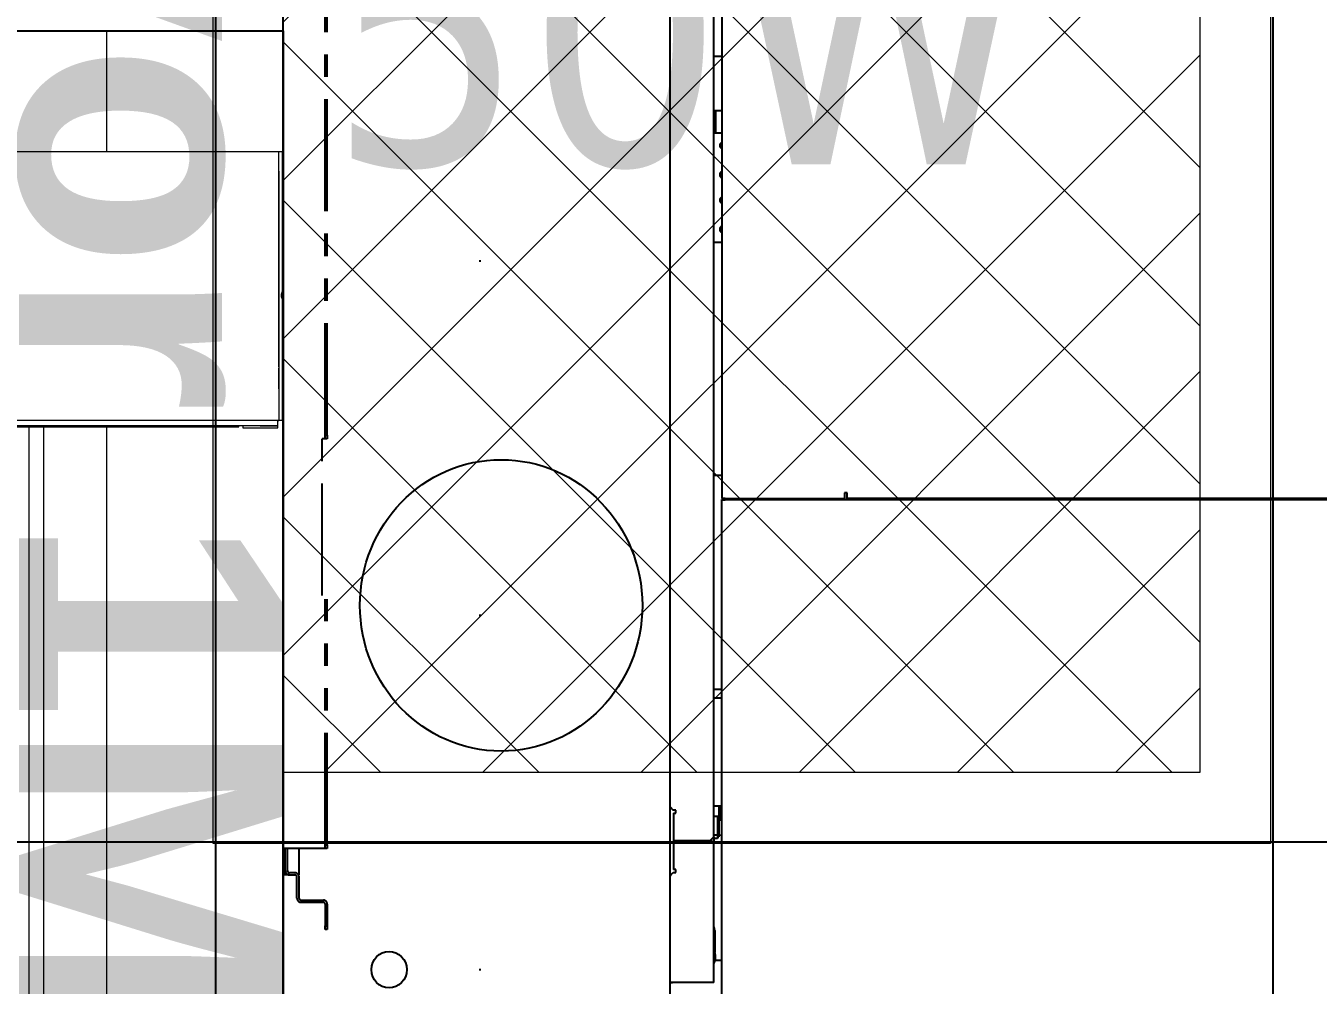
# Model space of a CAD drawing. Header units: centimetres. Extents: x 405564 to 502064, y 46284 to 60634.
# Drawn here: x 454589 to 454662.3, y 54074.4 to 54128.8 of the extents above; entities that cross this region are included whole.
import ezdxf
from ezdxf import colors
from ezdxf.entities.mleader import LeaderData, LeaderLine
from ezdxf.math import Vec2, Vec3
from ezdxf.xclip import XClip

# ---------------------------------------------------------------- set-up
doc = ezdxf.new("R2010")
doc.units = ezdxf.units.CM
doc.header["$XCLIPFRAME"] = 0
for name, pattern in [('3+1_3b$0$DASHED', [0.25, 0.125, -0.125]), ('ACAD_ISO07W100', [3, 0, -3]), ('DOT', [0.25, 0, -0.25]), ('SLD-2点鎖線', [12.7, 6.35, -1.27, 1.27, -1.27, 1.27, -1.27]), ('SLD-実線', [0])]:
    doc.linetypes.add(name, pattern=pattern)
for name, color, linetype in [('---___EB_draft03_cihazlar', 8, 'Continuous'), ('0-KRCN-ASMATAVAN-130426', 8, 'Continuous'), ('AS_DOS_TERAS_UST', 8, 'ACAD_ISO07W100'), ('AS_DUV', 8, 'Continuous'), ('AS_PYZ_BINA', 8, 'Continuous')]:
    doc.layers.add(name, color=color, linetype=linetype)
for name, color, linetype, lineweight in [('0-KRCN-AYDINLATMA-130426', 8, 'Continuous', 9), ('0-KRCN-MİMARİ-220526', 8, 'Continuous', 9), ('OL_Ic', 8, 'Continuous', 9)]:
    doc.layers.add(name, color=color, linetype=linetype, lineweight=lineweight)
doc.styles.add('Kalin02', font='arialbd.ttf')
doc.styles.add('Normal_ITL', font='swissi.ttf')
doc.styles.add('TAHOMA', font='tahoma.ttf')

# ---------------------------------------------------------------- blocks, each defined once
blk = doc.blocks.new('50W 60x60 cm  SIVA ALTI LED ARMATÜR')
at = {"layer": '0-KRCN-AYDINLATMA-130426'}
h = blk.add_hatch(dxfattribs=at)
h.set_pattern_fill('ANSI37', color=256, scale=0.2)
h.paths.add_polyline_path([(-2.6, 2.5943), (2.6, 2.5943), (2.6, -2.6057), (-2.6, -2.6057)])
for points in [[(-3, 2.9943), (3, 2.9943), (3, -3.007), (-3, -3.007)], [(-2.6, 2.5943), (2.6, 2.5943), (2.6, -2.6057), (-2.6, -2.6057)]]:
    blk.add_lwpolyline(points, close=True, dxfattribs=at)
at = {"layer": '0-KRCN-AYDINLATMA-130426', "insert": (-2.35, 2.3443), "char_height": 1.5, "attachment_point": 1, "style": 'TAHOMA'}
blk.add_mtext_dynamic_manual_height_columns('{\\fTahoma|b0|i0|c162|p34;50W}', width=1.5, gutter_width=1.25, heights=[0], dxfattribs=at)
blk = doc.blocks.new('G$C27E741DA')
at = {"layer": '0-KRCN-AYDINLATMA-130426', "xscale": 10, "yscale": 10, "zscale": 10}
blk.add_blockref('50W 60x60 cm  SIVA ALTI LED ARMATÜR', (16565.532, 6978.525), dxfattribs=at)
blk = doc.blocks.new('Conveyor1M')
at = {"layer": '---___EB_draft03_cihazlar', "linetype": 'Continuous', "lineweight": 15}
for p, q in [((276570.094, -40661.165), (276570.094, -40561.665)), ((276571.194, -40561.665), (276570.094, -40561.665)), ((276570.095, -40561.486), (276570.096, -40561.465)), ((276570.095, -40561.665), (276570.095, -40561.486)), ((276570.096, -40561.465), (276571.195, -40561.465)), ((276582.309, -40561.665), (276571.194, -40561.665)), ((276571.195, -40561.465), (276578.043, -40561.465)), ((276571.195, -40561.665), (276585.345, -40561.665)), ((276578.447, -40561.465), (276578.043, -40561.465)), ((276578.447, -40561.465), (276585.345, -40561.465)), ((276583.544, -40561.665), (276582.38, -40561.665)), ((276583.594, -40561.665), (276585.244, -40561.665)), ((276585.344, -40561.665), (276585.344, -40661.165)), ((276585.644, -40561.715), (276585.344, -40561.715)), ((276585.345, -40561.465), (276585.345, -40561.665)), ((276585.345, -40561.715), (276585.345, -40561.665)), ((276585.764, -40561.715), (276585.644, -40561.715)), ((276585.644, -40561.715), (276585.644, -40562.715)), ((276585.644, -40562.719), (276585.644, -40561.715)), ((276585.764, -40563.715), (276585.764, -40561.715)), ((276585.644, -40562.715), (276585.644, -40610.365)), ((276585.644, -40563.715), (276585.764, -40563.715)), ((276585.644, -40563.94), (276585.664, -40563.94)), ((276585.664, -40609.14), (276585.664, -40563.94)), ((276585.714, -40563.94), (276585.664, -40563.94)), ((276585.714, -40609.14), (276585.714, -40563.94)), ((276585.664, -40564.04), (276585.644, -40564.04)), ((276563.244, -40651.415), (276563.244, -40571.415)), ((276567.304, -40571.415), (276563.244, -40571.415)), ((276570.094, -40571.415), (276567.304, -40571.415)), ((276630.974, -40571.415), (276585.714, -40571.415)), ((276630.974, -40575.005), (276585.714, -40575.005)), ((276630.974, -40575.825), (276585.714, -40575.825))]:
    blk.add_line(p, q, dxfattribs=at)
at = {"layer": '---___EB_draft03_cihazlar', "color": 1, "linetype": '3+1_3b$0$DASHED', "ltscale": 150}
blk.add_lwpolyline([(276488.244, -40561.415), (276724.244, -40561.415), (276724.244, -40661.415), (276488.244, -40661.415), (276488.244, -40561.415)], dxfattribs=at)
at = {"layer": '---___EB_draft03_cihazlar', "color": 1}
blk.add_lwpolyline([(276563.244, -40561.415), (276649.244, -40561.415), (276649.244, -40661.415), (276563.244, -40661.415), (276563.244, -40561.415)], dxfattribs=at)
at = {"layer": '---___EB_draft03_cihazlar', "linetype": 'Continuous', "lineweight": 15}
for points, knots in [([(276570.095, -40561.511), (276570.095, -40561.511), (276570.095, -40561.522), (276570.095, -40561.494), (276570.095, -40561.468), (276570.095, -40561.465)], [0, 0, 0, 0, 0.052266, 0.883064, 1, 1, 1, 1]), ([(276578.447, -40561.465), (276578.426, -40561.473), (276578.366, -40561.498), (276578.252, -40561.521), (276578.134, -40561.503), (276578.065, -40561.474), (276578.043, -40561.465)], [0, 0, 0, 0, 0.162259, 0.462444, 0.828584, 1, 1, 1, 1])]:
    blk.add_open_spline(points, degree=3, knots=knots, dxfattribs=at)
at = {"layer": '---___EB_draft03_cihazlar', "insert": (276488.244, -40561.415), "char_height": 15, "attachment_point": 1, "style": 'Kalin02'}
blk.add_mtext_dynamic_manual_height_columns('Conveyor 1M', width=590.73159, gutter_width=750, heights=[137.08], dxfattribs=at)
blk = doc.blocks.new('SMD Dizgi Makinesi')
at = {"layer": '---___EB_draft03_cihazlar', "linetype": 'SLD-実線'}
for p, q in [((275612.675, -39751.087), (275612.675, -39843.121)), ((275612.676, -39751.137), (275612.676, -39843.071)), ((275612.675, -39752.038), (275612.675, -39842.169)), ((275612.675, -39752.038), (275612.675, -39842.169)), ((275612.598, -39758.047), (275612.598, -39836.161)), ((275612.621, -39812.013), (275612.598, -39811.959)), ((275612.598, -39812.292), (275612.621, -39812.239)), ((275612.639, -39812.126), (275612.621, -39812.013)), ((275612.621, -39812.239), (275612.639, -39812.126)), ((275612.598, -39812.601), (275612.675, -39812.527)), ((275612.675, -39812.926), (275612.598, -39812.852)), ((275612.621, -39813.214), (275612.598, -39813.161)), ((275612.598, -39813.494), (275612.621, -39813.44)), ((275612.639, -39813.327), (275612.621, -39813.214)), ((275612.621, -39813.44), (275612.639, -39813.327)), ((275612.621, -39816.519), (275612.598, -39816.466)), ((275612.639, -39816.632), (275612.621, -39816.519)), ((275612.621, -39816.745), (275612.639, -39816.632)), ((275612.598, -39816.799), (275612.621, -39816.745)), ((275612.621, -39819.824), (275612.598, -39819.771)), ((275612.598, -39820.103), (275612.621, -39820.05)), ((275612.639, -39819.937), (275612.621, -39819.824)), ((275612.621, -39820.05), (275612.639, -39819.937)), ((275612.621, -39823.129), (275612.598, -39823.075)), ((275612.639, -39823.242), (275612.621, -39823.129)), ((275612.621, -39823.355), (275612.639, -39823.242)), ((275612.598, -39823.408), (275612.621, -39823.355)), ((275612.598, -39824.093), (275612.675, -39824.093)), ((275612.601, -39825.612), (275612.601, -39824.093)), ((275612.598, -39825.612), (275612.675, -39825.612)), ((275612.675, -39825.712), (275612.598, -39825.712)), ((275612.598, -39827.181), (275612.675, -39827.181)), ((275612.675, -39827.347), (275612.598, -39827.273)), ((275612.621, -39827.635), (275612.598, -39827.582)), ((275612.639, -39827.748), (275612.621, -39827.635)), ((275612.598, -39827.915), (275612.621, -39827.861)), ((275612.621, -39827.861), (275612.639, -39827.748)), ((275612.621, -39828.537), (275612.598, -39828.483)), ((275612.598, -39828.816), (275612.621, -39828.763)), ((275612.639, -39828.65), (275612.621, -39828.537)), ((275612.621, -39828.763), (275612.639, -39828.65)), ((275612.621, -39829.738), (275612.598, -39829.685)), ((275612.639, -39829.851), (275612.621, -39829.738)), ((275612.621, -39829.964), (275612.639, -39829.851)), ((275612.598, -39830.018), (275612.621, -39829.964)), ((275612.621, -39831.841), (275612.598, -39831.788)), ((275612.598, -39832.121), (275612.621, -39832.067)), ((275612.639, -39831.954), (275612.621, -39831.841)), ((275612.621, -39832.067), (275612.639, -39831.954)), ((275612.675, -39834.098), (275612.598, -39834.098)), ((275612.675, -39834.533), (275612.598, -39834.533)), ((275612.621, -39835.146), (275612.598, -39835.093)), ((275612.598, -39835.426), (275612.621, -39835.372)), ((275612.598, -39835.62), (275612.675, -39835.62)), ((275612.639, -39835.259), (275612.621, -39835.146)), ((275612.621, -39835.372), (275612.639, -39835.259)), ((275612.391, -39836.161), (275612.288, -39836.161)), ((275612.288, -39836.161), (275612.288, -39836.311)), ((275612.288, -39836.311), (275612.598, -39836.311)), ((275612.598, -39836.161), (275612.391, -39836.161)), ((275612.598, -39843.071), (275612.598, -39836.311)), ((275612.662, -39837.863), (275612.66, -39838.264)), ((275612.662, -39837.863), (275612.675, -39837.863)), ((275612.621, -39838.451), (275612.598, -39838.398)), ((275612.598, -39838.73), (275612.621, -39838.677)), ((275612.639, -39838.564), (275612.621, -39838.451)), ((275612.621, -39838.677), (275612.639, -39838.564)), ((275612.66, -39838.264), (275612.675, -39838.264)), ((275612.662, -39838.364), (275612.663, -39838.364)), ((275612.663, -39838.364), (275612.675, -39838.364)), ((275612.598, -39839.04), (275612.675, -39838.965)), ((275612.675, -39841.568), (275612.598, -39841.568)), ((275612.675, -39842.169), (275612.675, -39842.169)), ((275612.598, -39843.071), (275612.598, -39843.271)), ((275631.791, -39843.722), (275560.598, -39843.722)), ((275560.727, -39843.271), (275612.598, -39843.271)), ((275587.515, -39843.722), (275587.515, -39843.271)), ((275590.615, -39843.271), (275590.615, -39843.722)), ((275590.615, -39843.621), (275591.855, -39843.621)), ((275591.855, -39843.722), (275591.855, -39843.271)), ((275597.486, -39843.271), (275597.486, -39843.29)), ((275598.055, -39843.722), (275598.055, -39843.271)), ((275611.28, -39843.722), (275611.28, -39843.271)), ((275612.598, -39843.171), (275612.654, -39843.171)), ((275612.654, -39843.121), (275612.654, -39843.271)), ((275612.654, -39843.121), (275612.675, -39843.121)), ((275612.675, -39843.271), (275612.654, -39843.271)), ((275633.702, -39843.271), (275612.675, -39843.271)), ((275623.421, -39843.722), (275623.421, -39843.271)), ((275623.938, -39843.271), (275623.938, -39843.722)), ((275630.034, -39843.722), (275630.034, -39843.271)), ((275630.344, -39843.301), (275630.034, -39843.301)), ((275630.344, -39843.421), (275630.034, -39843.421)), ((275630.344, -39843.271), (275630.344, -39843.291)), ((275630.685, -39843.291), (275630.344, -39843.291)), ((275630.685, -39843.301), (275630.344, -39843.301)), ((275630.344, -39843.421), (275630.344, -39843.301)), ((275630.685, -39843.421), (275630.344, -39843.421)), ((275630.654, -39843.421), (275630.654, -39843.471)), ((275630.654, -39843.471), (275630.654, -39843.722)), ((275630.654, -39843.521), (275631.688, -39843.521)), ((275630.685, -39843.271), (275630.685, -39843.291)), ((275630.685, -39843.301), (275630.685, -39843.291)), ((275630.685, -39843.301), (275630.685, -39843.421)), ((275630.737, -39843.321), (275630.737, -39843.271)), ((275630.737, -39843.421), (275630.737, -39843.321)), ((275630.737, -39843.321), (275630.861, -39843.321)), ((275630.758, -39843.441), (275630.758, -39843.521)), ((275630.758, -39843.441), (275631.472, -39843.441)), ((275630.856, -39843.321), (275630.845, -39843.44)), ((275630.845, -39843.44), (275631.438, -39843.44)), ((275630.861, -39843.321), (275630.861, -39843.271)), ((275630.861, -39843.321), (275630.861, -39843.421)), ((275631.438, -39843.44), (275631.703, -39843.44)), ((275631.472, -39843.441), (275631.791, -39843.441)), ((275631.703, -39843.44), (275631.688, -39843.271)), ((275631.688, -39843.521), (275631.894, -39843.521)), ((275631.688, -39843.722), (275631.688, -39843.521)), ((275631.791, -39843.521), (275631.791, -39843.441)), ((275631.791, -39843.722), (275632.204, -39843.722)), ((275631.998, -39843.922), (275631.791, -39843.722)), ((275631.894, -39843.521), (275631.894, -39843.722)), ((275632.204, -39843.722), (275631.998, -39843.922)), ((275633.857, -39843.722), (275632.204, -39843.722)), ((275641.717, -39843.271), (275633.702, -39843.271)), ((275640.057, -39843.722), (275633.857, -39843.722)), ((275637.112, -39843.671), (275638.323, -39843.671)), ((275638.611, -39843.713), (275638.494, -39843.722)), ((275638.727, -39843.722), (275638.611, -39843.713)), ((275638.817, -39843.271), (275638.817, -39843.647)), ((275640.057, -39843.722), (275640.057, -39846.065)), ((275632.08, -39843.842), (275631.915, -39843.842)), ((275631.925, -39843.852), (275632.07, -39843.852)), ((275631.998, -39846.015), (275631.998, -39843.922)), ((275630.282, -39845.875), (275630.282, -39846.025)), ((275630.448, -39845.875), (275630.282, -39845.875)), ((275630.448, -39846.015), (275630.448, -39845.875)), ((275633.651, -39845.875), (275633.651, -39846.015)), ((275633.816, -39845.875), (275633.651, -39845.875)), ((275633.816, -39846.025), (275633.816, -39845.875)), ((275560.185, -39846.225), (275633.651, -39846.225)), ((275630.076, -39846.225), (275630.282, -39846.025)), ((275630.169, -39846.135), (275630.169, -39846.225)), ((275630.448, -39846.015), (275631.998, -39846.015)), ((275631.998, -39846.015), (275633.651, -39846.015)), ((275633.651, -39846.225), (275641.669, -39846.225)), ((275633.857, -39846.065), (275633.816, -39846.025)), ((275633.942, -39846.145), (275633.857, -39846.065)), ((275634.027, -39846.225), (275633.942, -39846.145)), ((275640.057, -39846.065), (275640.057, -39846.225)), ((275633.651, -39868.157), (275560.185, -39868.157)), ((275641.669, -39868.157), (275633.651, -39868.157))]:
    blk.add_line(p, q, dxfattribs=at)
at = {"layer": '---___EB_draft03_cihazlar', "linetype": 'SLD-2点鎖線'}
for p, q in [((275612.675, -39751.087), (275612.675, -39843.121)), ((275612.676, -39751.137), (275612.676, -39843.071)), ((275612.675, -39752.038), (275612.675, -39842.169)), ((275612.675, -39752.038), (275612.675, -39842.169)), ((275612.598, -39758.047), (275612.598, -39836.161)), ((275612.621, -39812.013), (275612.598, -39811.959)), ((275612.598, -39812.292), (275612.621, -39812.239)), ((275612.639, -39812.126), (275612.621, -39812.013)), ((275612.621, -39812.239), (275612.639, -39812.126)), ((275612.598, -39812.601), (275612.675, -39812.527)), ((275612.675, -39812.926), (275612.598, -39812.852)), ((275612.621, -39813.214), (275612.598, -39813.161)), ((275612.598, -39813.494), (275612.621, -39813.44)), ((275612.639, -39813.327), (275612.621, -39813.214)), ((275612.621, -39813.44), (275612.639, -39813.327)), ((275612.621, -39816.519), (275612.598, -39816.466)), ((275612.639, -39816.632), (275612.621, -39816.519)), ((275612.621, -39816.745), (275612.639, -39816.632)), ((275612.598, -39816.799), (275612.621, -39816.745)), ((275612.621, -39819.824), (275612.598, -39819.771)), ((275612.598, -39820.103), (275612.621, -39820.05)), ((275612.639, -39819.937), (275612.621, -39819.824)), ((275612.621, -39820.05), (275612.639, -39819.937)), ((275612.621, -39823.129), (275612.598, -39823.075)), ((275612.639, -39823.242), (275612.621, -39823.129)), ((275612.621, -39823.355), (275612.639, -39823.242)), ((275612.598, -39823.408), (275612.621, -39823.355)), ((275612.598, -39824.093), (275612.675, -39824.093)), ((275612.601, -39825.612), (275612.601, -39824.093)), ((275612.598, -39825.612), (275612.675, -39825.612)), ((275612.675, -39825.712), (275612.598, -39825.712)), ((275612.598, -39827.181), (275612.675, -39827.181)), ((275612.675, -39827.347), (275612.598, -39827.273)), ((275612.621, -39827.635), (275612.598, -39827.582)), ((275612.639, -39827.748), (275612.621, -39827.635)), ((275612.598, -39827.915), (275612.621, -39827.861)), ((275612.621, -39827.861), (275612.639, -39827.748)), ((275612.621, -39828.537), (275612.598, -39828.483)), ((275612.598, -39828.816), (275612.621, -39828.763)), ((275612.639, -39828.65), (275612.621, -39828.537)), ((275612.621, -39828.763), (275612.639, -39828.65)), ((275612.621, -39829.738), (275612.598, -39829.685)), ((275612.639, -39829.851), (275612.621, -39829.738)), ((275612.621, -39829.964), (275612.639, -39829.851)), ((275612.598, -39830.018), (275612.621, -39829.964)), ((275612.621, -39831.841), (275612.598, -39831.788)), ((275612.598, -39832.121), (275612.621, -39832.067)), ((275612.639, -39831.954), (275612.621, -39831.841)), ((275612.621, -39832.067), (275612.639, -39831.954)), ((275612.675, -39834.098), (275612.598, -39834.098)), ((275612.675, -39834.533), (275612.598, -39834.533)), ((275612.621, -39835.146), (275612.598, -39835.093)), ((275612.598, -39835.426), (275612.621, -39835.372)), ((275612.598, -39835.62), (275612.675, -39835.62)), ((275612.639, -39835.259), (275612.621, -39835.146)), ((275612.621, -39835.372), (275612.639, -39835.259)), ((275612.391, -39836.161), (275612.288, -39836.161)), ((275612.288, -39836.161), (275612.288, -39836.311)), ((275612.288, -39836.311), (275612.598, -39836.311)), ((275612.598, -39836.161), (275612.391, -39836.161)), ((275612.598, -39843.071), (275612.598, -39836.311)), ((275612.662, -39837.863), (275612.66, -39838.264)), ((275612.662, -39837.863), (275612.675, -39837.863)), ((275612.621, -39838.451), (275612.598, -39838.398)), ((275612.598, -39838.73), (275612.621, -39838.677)), ((275612.639, -39838.564), (275612.621, -39838.451)), ((275612.621, -39838.677), (275612.639, -39838.564)), ((275612.66, -39838.264), (275612.675, -39838.264)), ((275612.662, -39838.364), (275612.663, -39838.364)), ((275612.663, -39838.364), (275612.675, -39838.364)), ((275612.598, -39839.04), (275612.675, -39838.965)), ((275612.675, -39841.568), (275612.598, -39841.568)), ((275612.675, -39842.169), (275612.675, -39842.169)), ((275612.598, -39843.071), (275612.598, -39843.271)), ((275631.791, -39843.722), (275560.598, -39843.722)), ((275560.727, -39843.271), (275612.598, -39843.271)), ((275587.515, -39843.722), (275587.515, -39843.271)), ((275590.615, -39843.271), (275590.615, -39843.722)), ((275590.615, -39843.621), (275591.855, -39843.621)), ((275591.855, -39843.722), (275591.855, -39843.271)), ((275597.486, -39843.271), (275597.486, -39843.29)), ((275598.055, -39843.722), (275598.055, -39843.271)), ((275611.28, -39843.722), (275611.28, -39843.271)), ((275612.598, -39843.171), (275612.654, -39843.171)), ((275612.654, -39843.121), (275612.654, -39843.271)), ((275612.654, -39843.121), (275612.675, -39843.121)), ((275612.675, -39843.271), (275612.654, -39843.271)), ((275633.702, -39843.271), (275612.675, -39843.271)), ((275623.421, -39843.722), (275623.421, -39843.271)), ((275623.938, -39843.271), (275623.938, -39843.722)), ((275630.034, -39843.722), (275630.034, -39843.271)), ((275630.344, -39843.301), (275630.034, -39843.301)), ((275630.344, -39843.421), (275630.034, -39843.421)), ((275630.344, -39843.271), (275630.344, -39843.291)), ((275630.685, -39843.291), (275630.344, -39843.291)), ((275630.685, -39843.301), (275630.344, -39843.301)), ((275630.344, -39843.421), (275630.344, -39843.301)), ((275630.685, -39843.421), (275630.344, -39843.421)), ((275630.654, -39843.421), (275630.654, -39843.471)), ((275630.654, -39843.471), (275630.654, -39843.722)), ((275630.654, -39843.521), (275631.688, -39843.521)), ((275630.685, -39843.271), (275630.685, -39843.291)), ((275630.685, -39843.301), (275630.685, -39843.291)), ((275630.685, -39843.301), (275630.685, -39843.421)), ((275630.737, -39843.321), (275630.737, -39843.271)), ((275630.737, -39843.421), (275630.737, -39843.321)), ((275630.737, -39843.321), (275630.861, -39843.321)), ((275630.758, -39843.441), (275630.758, -39843.521)), ((275630.758, -39843.441), (275631.472, -39843.441)), ((275630.856, -39843.321), (275630.845, -39843.44)), ((275630.845, -39843.44), (275631.438, -39843.44)), ((275630.861, -39843.321), (275630.861, -39843.271)), ((275630.861, -39843.321), (275630.861, -39843.421)), ((275631.438, -39843.44), (275631.703, -39843.44)), ((275631.472, -39843.441), (275631.791, -39843.441)), ((275631.703, -39843.44), (275631.688, -39843.271)), ((275631.688, -39843.521), (275631.894, -39843.521)), ((275631.688, -39843.722), (275631.688, -39843.521)), ((275631.791, -39843.521), (275631.791, -39843.441)), ((275631.791, -39843.722), (275632.204, -39843.722)), ((275631.998, -39843.922), (275631.791, -39843.722)), ((275631.894, -39843.521), (275631.894, -39843.722)), ((275632.204, -39843.722), (275631.998, -39843.922)), ((275633.857, -39843.722), (275632.204, -39843.722)), ((275641.717, -39843.271), (275633.702, -39843.271)), ((275640.057, -39843.722), (275633.857, -39843.722)), ((275637.112, -39843.671), (275638.323, -39843.671)), ((275638.611, -39843.713), (275638.494, -39843.722)), ((275638.727, -39843.722), (275638.611, -39843.713)), ((275638.817, -39843.271), (275638.817, -39843.647)), ((275640.057, -39843.722), (275640.057, -39846.065)), ((275632.08, -39843.842), (275631.915, -39843.842)), ((275631.925, -39843.852), (275632.07, -39843.852)), ((275631.998, -39846.015), (275631.998, -39843.922)), ((275630.282, -39845.875), (275630.282, -39846.025)), ((275630.448, -39845.875), (275630.282, -39845.875)), ((275630.448, -39846.015), (275630.448, -39845.875)), ((275633.651, -39845.875), (275633.651, -39846.015)), ((275633.816, -39845.875), (275633.651, -39845.875)), ((275633.816, -39846.025), (275633.816, -39845.875)), ((275560.185, -39846.225), (275633.651, -39846.225)), ((275630.076, -39846.225), (275630.282, -39846.025)), ((275630.169, -39846.135), (275630.169, -39846.225)), ((275630.448, -39846.015), (275631.998, -39846.015)), ((275631.998, -39846.015), (275633.651, -39846.015)), ((275633.651, -39846.225), (275641.669, -39846.225)), ((275633.857, -39846.065), (275633.816, -39846.025)), ((275633.942, -39846.145), (275633.857, -39846.065)), ((275634.027, -39846.225), (275633.942, -39846.145)), ((275640.057, -39846.065), (275640.057, -39846.225)), ((275609.007, -39865.654), (275572.326, -39865.654)), ((275609.007, -39865.774), (275572.326, -39865.774)), ((275609.007, -39865.774), (275609.007, -39865.654)), ((275609.007, -39865.654), (275609.214, -39865.654)), ((275609.214, -39865.774), (275609.007, -39865.774)), ((275609.214, -39865.654), (275609.214, -39865.774)), ((275609.214, -39865.774), (275609.214, -39865.874)), ((275632.256, -39865.654), (275618.307, -39865.654)), ((275632.256, -39865.774), (275618.307, -39865.774)), ((275632.256, -39865.774), (275632.256, -39865.654)), ((275632.256, -39865.654), (275632.463, -39865.654)), ((275632.463, -39865.774), (275632.256, -39865.774)), ((275632.463, -39865.654), (275632.463, -39865.774)), ((275632.463, -39865.774), (275632.463, -39865.874)), ((275635.614, -39865.654), (275636.854, -39865.654)), ((275635.614, -39865.774), (275636.854, -39865.774)), ((275636.854, -39865.774), (275636.854, -39865.654)), ((275636.854, -39865.654), (275637.061, -39865.654)), ((275637.061, -39865.774), (275636.854, -39865.774)), ((275637.061, -39865.654), (275637.061, -39865.774)), ((275609.214, -39865.874), (275609.214, -39865.954)), ((275618.1, -39865.954), (275609.214, -39865.954)), ((275632.463, -39865.874), (275632.463, -39867.937)), ((275635.387, -39867.156), (275635.387, -39865.874)), ((275635.511, -39867.156), (275635.511, -39865.874)), ((275633.961, -39867.256), (275632.463, -39867.256)), ((275633.961, -39867.256), (275633.961, -39867.288)), ((275635.283, -39867.256), (275634.085, -39867.256)), ((275633.713, -39867.917), (275632.463, -39867.917)), ((275632.463, -39867.937), (275632.463, -39868.157)), ((275633.837, -39867.496), (275633.837, -39867.797)), ((275633.961, -39867.797), (275633.961, -39867.496)), ((275633.961, -39867.797), (275633.961, -39867.917)), ((275633.961, -39867.917), (275633.961, -39868.037)), ((275635.283, -39867.376), (275634.085, -39867.376)), ((275632.463, -39868.157), (275465.692, -39868.157)), ((275633.651, -39868.157), (275560.185, -39868.157)), ((275633.702, -39868.037), (275632.463, -39868.037)), ((275633.961, -39868.157), (275632.463, -39868.157)), ((275641.669, -39868.157), (275633.651, -39868.157)), ((275633.713, -39868.037), (275633.702, -39868.037)), ((275633.713, -39868.037), (275633.961, -39868.037)), ((275633.961, -39868.037), (275633.961, -39868.157))]:
    blk.add_line(p, q, dxfattribs=at)
at = {"layer": '---___EB_draft03_cihazlar', "color": 1, "linetype": '3+1_3b$0$DASHED', "ltscale": 150}
blk.add_lwpolyline([(275341.077, -39731.157), (275757.077, -39731.157), (275757.077, -39868.157), (275341.077, -39868.157), (275341.077, -39731.157)], dxfattribs=at)
at = {"layer": '---___EB_draft03_cihazlar', "color": 1}
blk.add_lwpolyline([(275426.077, -39731.157), (275672.077, -39731.157), (275672.077, -39868.157), (275426.077, -39868.157), (275426.077, -39731.157)], dxfattribs=at)
at = {"layer": '---___EB_draft03_cihazlar', "linetype": 'SLD-実線'}
for centre, major_axis, ratio, start_param, end_param in [((275603.142, -39843.121), (-9.534, 0), 0.969208, 3.125338, 3.147015), ((275592.578, -39843.221), (-0.17, 0), 0.969208, 0.307871, 2.833722), ((275594.231, -39843.221), (-0.17, 0), 0.969208, 0.307871, 2.833722), ((275595.678, -39843.221), (-0.17, 0), 0.969208, 0.307871, 2.833722), ((275597.331, -39843.221), (-0.17, 0), 0.969208, 0.307871, 2.833722), ((275630.685, -39843.251), (-0.0517, 0), 0.969208, 1.570796, 2.730076), ((275630.685, -39843.251), (-0.176, 0), 0.969208, 1.570796, 2.717203), ((275637.112, -39844.172), (-0.517, 0), 0.969208, 4.712389, 5.163577), ((275638.611, -39844.423), (-0.827, 0), 0.969208, 4.207028, 5.217749), ((275633.857, -39846.065), (-6.2, 0), 0.943363, 3.114192, 3.141593)]:
    blk.add_ellipse(centre, major_axis=major_axis, ratio=ratio, start_param=start_param, end_param=end_param, dxfattribs=at)
at = {"layer": '---___EB_draft03_cihazlar', "linetype": 'SLD-2点鎖線'}
for centre, major_axis, ratio, start_param, end_param in [((275603.142, -39843.121), (-9.534, 0), 0.969208, 3.125338, 3.147015), ((275592.578, -39843.221), (-0.17, 0), 0.969208, 0.307871, 2.833722), ((275594.231, -39843.221), (-0.17, 0), 0.969208, 0.307871, 2.833722), ((275595.678, -39843.221), (-0.17, 0), 0.969208, 0.307871, 2.833722), ((275597.331, -39843.221), (-0.17, 0), 0.969208, 0.307871, 2.833722), ((275630.685, -39843.251), (-0.0517, 0), 0.969208, 1.570796, 2.730076), ((275630.685, -39843.251), (-0.176, 0), 0.969208, 1.570796, 2.717203), ((275637.112, -39844.172), (-0.517, 0), 0.969208, 4.712389, 5.163577), ((275638.611, -39844.423), (-0.827, 0), 0.969208, 4.207028, 5.217749), ((275633.857, -39846.065), (-6.2, 0), 0.943363, 3.114192, 3.141593), ((275635.614, -39865.874), (-0.227, 0), 0.969208, 4.712389, 6.283185), ((275635.614, -39865.874), (-0.103, 0), 0.969208, 4.712389, 6.283185), ((275634.085, -39867.496), (-0.248, 0), 0.969208, 4.712389, 6.283185), ((275635.283, -39867.156), (-0.227, 0), 0.969208, 1.570796, 3.141593), ((275635.283, -39867.156), (-0.103, 0), 0.969208, 1.570796, 3.141593), ((275633.713, -39867.797), (-0.248, 0), 0.969208, 1.570796, 3.141593), ((275633.713, -39867.797), (-0.124, 0), 0.969208, 1.570796, 3.141593), ((275634.085, -39867.496), (-0.124, 0), 0.969208, 4.712389, 6.283185)]:
    blk.add_ellipse(centre, major_axis=major_axis, ratio=ratio, start_param=start_param, end_param=end_param, dxfattribs=at)
at = {"layer": '---___EB_draft03_cihazlar'}
for centre, major_axis in [((275618.668, -39855.789), (-8.266, 0)), ((275639.334, -39862.148), (-1.033, 0))]:
    blk.add_ellipse(centre, major_axis=major_axis, ratio=0.969208, start_param=4.712389, end_param=10.995574, dxfattribs=at)
blk = doc.blocks.new('A$Ca63a641c')
at = {"layer": 'AS_PYZ_BINA'}
ml = blk.add_multileader_mtext('Standard', dxfattribs=at)
ml.set_content('EST boyalı panel çit ve panel çit kapı (AS 51.101)', color=256, style='Normal_ITL')
ml.set_leader_properties()
ml.build(insert=Vec2(0, 0))
ml.multileader.update_dxf_attribs({"dogleg_length": 0.379, "arrow_head_size": 17.043, "scale": 75})
ctx = ml.context
ctx.base_point, ctx.scale, ctx.char_height, ctx.arrow_head_size, ctx.landing_gap_size, ctx.plane_origin = Vec3(140.513, 464.302), 75, 20, 17.043, 14.202, Vec3(92.505, 620.113)
notes = []
notes.append((ctx, [(0, (1, 1, 0), (112.109, 464.302), (1, 0), 28.404, [(0, [(68.504, 410)], 0, [])])]))
ctx.mtext.insert, ctx.mtext.width, ctx.mtext.flow_direction = Vec3(154.715, 477.513), 604.56338, 5
for ctx, leaders in notes:
    for number, flags, end, landing, length, lines in leaders:
        leader = LeaderData()
        leader.index, (leader.has_last_leader_line, leader.has_dogleg_vector, leader.attachment_direction) = number, flags
        leader.last_leader_point, leader.dogleg_vector, leader.dogleg_length = Vec3(end), Vec3(landing), length
        for number, points, colour, breaks in lines:
            line = LeaderLine()
            line.index, line.vertices, line.color, line.breaks = number, Vec3.list(points), colors.encode_raw_color(colour), breaks
            leader.lines.append(line)
        ctx.leaders.append(leader)
blk = doc.blocks.new('A$C85dec720')
at = {"layer": 'OL_Ic'}
blk.add_blockref('A$Ca63a641c', (5315.078, 5344.253, 28.4), dxfattribs=at)
blk = doc.blocks.new('A$C6A10300A')
at = {"layer": 'AS_DOS_TERAS_UST', "linetype": 'DOT', "ltscale": 80}
blk.add_line((16550.68, -7101.454), (16550.68, -6201.454), dxfattribs=at)
at = {"layer": '---___EB_draft03_cihazlar', "rotation": 270}
for name, p in [('SMD Dizgi Makinesi', (56407.668, 269080.624)), ('Conveyor1M', (57100.926, 270057.791))]:
    blk.add_blockref(name, p, dxfattribs=at)
at = {"layer": 'AS_DUV'}
ref = blk.add_blockref('A$C85dec720', (28900.964, -17748.984), dxfattribs=dict(at, rotation=105.0255580063709))
XClip(ref).set_block_clipping_path([(6220.3367769278, 6783.7313721173), (4126.4071464743, -1017.0000000052), (7354.8298234051, -1883.5969356479), (9448.7594538586, 5917.1344364745)])

msp = doc.modelspace()

# ---------------------------------------------------------------- linework, layer by layer
at = {"layer": '0-KRCN-ASMATAVAN-130426'}
for p, q in [((454599.746, 53542.563), (454599.746, 54322.563)), ((454659.746, 53542.563), (454659.746, 54322.563)), ((454059.746, 54082.563), (454839.746, 54082.563))]:
    msp.add_line(p, q, dxfattribs=at)

# ---------------------------------------------------------------- block references
at = {"layer": '0-KRCN-AYDINLATMA-130426'}
msp.add_blockref('G$C27E741DA', (438064.066, 47134.016), dxfattribs=at)

# ---------------------------------------------------------------- next in the draw order: block references
at = {"layer": '0-KRCN-MİMARİ-220526'}
msp.add_blockref('A$C6A10300A', (438064.066, 60634.016), dxfattribs=at)

doc.saveas('drawing.dxf')
